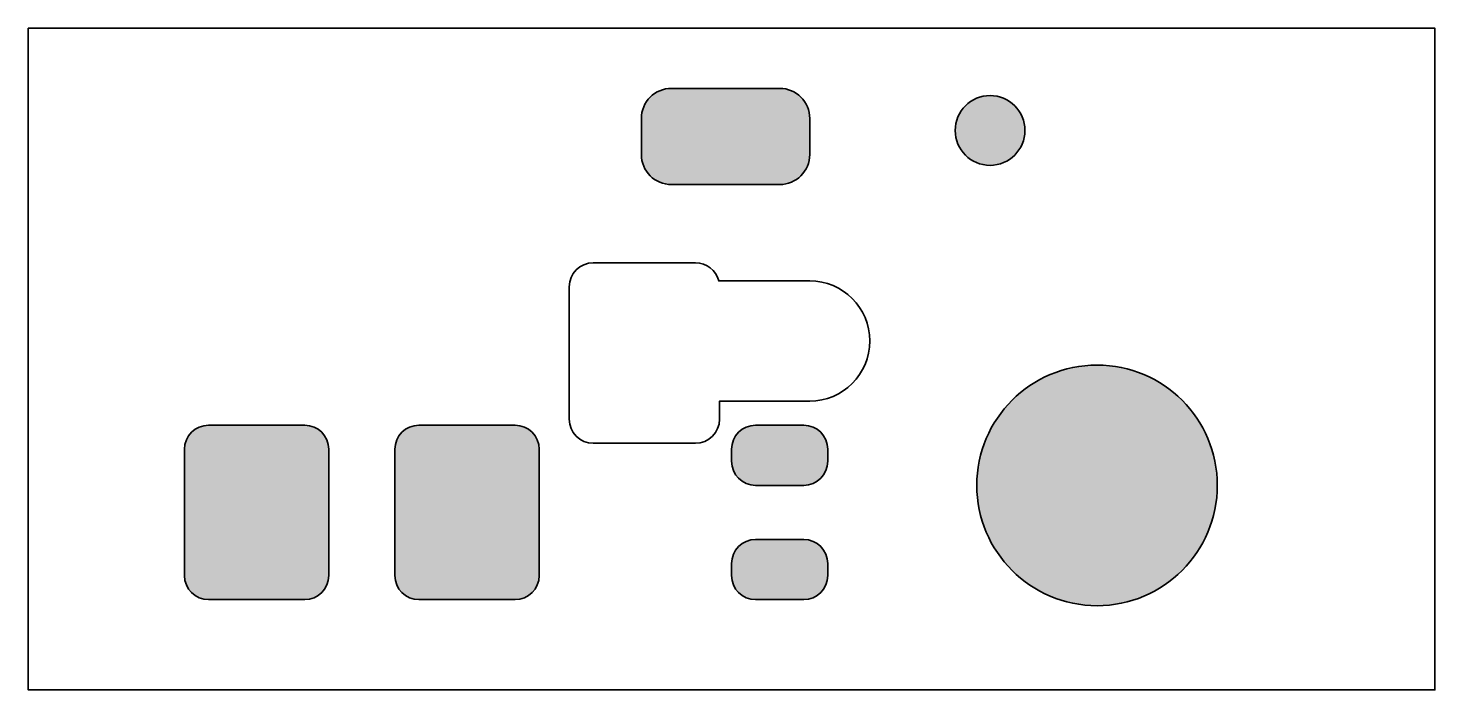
# Model space of a CAD drawing. Header units: inches. Extents: x 51 to 168, y -130 to -75.
import ezdxf

# ---------------------------------------------------------------- set-up
doc = ezdxf.new("R2010")
doc.units = ezdxf.units.IN
doc.header["$MEASUREMENT"] = 0
doc.layers.add('Layer 1', color=7, linetype='Continuous')

msp = doc.modelspace()

# ---------------------------------------------------------------- hatches: boundary and pattern name
at = {"layer": 'Layer 1'}
h = msp.add_hatch(color=7, dxfattribs=at)
h.dxf.hatch_style = 2
edge = h.paths.add_edge_path()
edge.add_spline(control_points=[(113.42, -87.89), (113.42, -87.89), (104.42, -87.89), (104.42, -87.89), (103.03, -87.89), (101.92, -86.77), (101.92, -85.39), (101.92, -85.39), (101.92, -82.39), (101.92, -82.39), (101.92, -81.01), (103.03, -79.89), (104.42, -79.89), (104.42, -79.89), (113.42, -79.89), (113.42, -79.89), (114.8, -79.89), (115.92, -81.01), (115.92, -82.39), (115.92, -82.39), (115.92, -85.39), (115.92, -85.39), (115.92, -86.77), (114.8, -87.89), (113.42, -87.89)], knot_values=[0, 0, 0, 0, 1, 1, 1, 2, 2, 2, 3, 3, 3, 4, 4, 4, 5, 5, 5, 6, 6, 6, 7, 7, 7, 8, 8, 8, 8], degree=3, periodic=1)
h = msp.add_hatch(color=7, dxfattribs=at)
h.dxf.hatch_style = 2
edge = h.paths.add_edge_path()
edge.add_spline(control_points=[(128.02, -83.39), (128.02, -84.99), (129.31, -86.29), (130.92, -86.29), (132.52, -86.29), (133.82, -84.99), (133.82, -83.39), (133.82, -81.79), (132.52, -80.49), (130.92, -80.49), (129.31, -80.49), (128.02, -81.79), (128.02, -83.39)], knot_values=[0, 0, 0, 0, 1, 1, 1, 2, 2, 2, 3, 3, 3, 4, 4, 4, 4], degree=3, periodic=1)
h = msp.add_hatch(color=7, dxfattribs=at)
h.dxf.hatch_style = 2
edge = h.paths.add_edge_path()
edge.add_spline(control_points=[(139.82, -102.89), (139.82, -102.89), (139.82, -102.89), (139.82, -102.89), (134.29, -102.89), (129.82, -107.36), (129.82, -112.89), (129.82, -112.89), (129.82, -112.89), (129.82, -112.89), (129.82, -118.41), (134.29, -122.89), (139.82, -122.89), (139.82, -122.89), (139.82, -122.89), (139.82, -122.89), (145.34, -122.89), (149.82, -118.41), (149.82, -112.89), (149.82, -112.89), (149.82, -112.89), (149.82, -112.89), (149.82, -107.36), (145.34, -102.89), (139.82, -102.89)], knot_values=[0, 0, 0, 0, 1, 1, 1, 2, 2, 2, 3, 3, 3, 4, 4, 4, 5, 5, 5, 6, 6, 6, 7, 7, 7, 8, 8, 8, 8], degree=3, periodic=1)
h = msp.add_hatch(color=7, dxfattribs=at)
h.dxf.hatch_style = 2
edge = h.paths.add_edge_path()
edge.add_spline(control_points=[(65.92, -107.89), (65.92, -107.89), (73.92, -107.89), (73.92, -107.89), (75.02, -107.89), (75.92, -108.78), (75.92, -109.89), (75.92, -109.89), (75.92, -120.39), (75.92, -120.39), (75.92, -121.49), (75.02, -122.39), (73.92, -122.39), (73.92, -122.39), (65.92, -122.39), (65.92, -122.39), (64.81, -122.39), (63.92, -121.49), (63.92, -120.39), (63.92, -120.39), (63.92, -109.89), (63.92, -109.89), (63.92, -108.78), (64.81, -107.89), (65.92, -107.89)], knot_values=[0, 0, 0, 0, 1, 1, 1, 2, 2, 2, 3, 3, 3, 4, 4, 4, 5, 5, 5, 6, 6, 6, 7, 7, 7, 8, 8, 8, 8], degree=3, periodic=1)
h = msp.add_hatch(color=7, dxfattribs=at)
h.dxf.hatch_style = 2
edge = h.paths.add_edge_path()
edge.add_spline(control_points=[(83.42, -107.89), (83.42, -107.89), (91.42, -107.89), (91.42, -107.89), (92.52, -107.89), (93.42, -108.78), (93.42, -109.89), (93.42, -109.89), (93.42, -120.39), (93.42, -120.39), (93.42, -121.49), (92.52, -122.39), (91.42, -122.39), (91.42, -122.39), (83.42, -122.39), (83.42, -122.39), (82.31, -122.39), (81.42, -121.49), (81.42, -120.39), (81.42, -120.39), (81.42, -109.89), (81.42, -109.89), (81.42, -108.78), (82.31, -107.89), (83.42, -107.89)], knot_values=[0, 0, 0, 0, 1, 1, 1, 2, 2, 2, 3, 3, 3, 4, 4, 4, 5, 5, 5, 6, 6, 6, 7, 7, 7, 8, 8, 8, 8], degree=3, periodic=1)
h = msp.add_hatch(color=7, dxfattribs=at)
h.dxf.hatch_style = 2
edge = h.paths.add_edge_path()
edge.add_spline(control_points=[(115.42, -107.89), (115.42, -107.89), (111.42, -107.89), (111.42, -107.89), (110.31, -107.89), (109.42, -108.78), (109.42, -109.89), (109.42, -109.89), (109.42, -110.89), (109.42, -110.89), (109.42, -111.99), (110.31, -112.89), (111.42, -112.89), (111.42, -112.89), (115.42, -112.89), (115.42, -112.89), (116.52, -112.89), (117.42, -111.99), (117.42, -110.89), (117.42, -110.89), (117.42, -109.89), (117.42, -109.89), (117.42, -108.78), (116.52, -107.89), (115.42, -107.89)], knot_values=[0, 0, 0, 0, 1, 1, 1, 2, 2, 2, 3, 3, 3, 4, 4, 4, 5, 5, 5, 6, 6, 6, 7, 7, 7, 8, 8, 8, 8], degree=3, periodic=1)
h = msp.add_hatch(color=7, dxfattribs=at)
h.dxf.hatch_style = 2
edge = h.paths.add_edge_path()
edge.add_spline(control_points=[(115.42, -117.39), (115.42, -117.39), (111.42, -117.39), (111.42, -117.39), (110.31, -117.39), (109.42, -118.28), (109.42, -119.39), (109.42, -119.39), (109.42, -120.39), (109.42, -120.39), (109.42, -121.49), (110.31, -122.39), (111.42, -122.39), (111.42, -122.39), (115.42, -122.39), (115.42, -122.39), (116.52, -122.39), (117.42, -121.49), (117.42, -120.39), (117.42, -120.39), (117.42, -119.39), (117.42, -119.39), (117.42, -118.28), (116.52, -117.39), (115.42, -117.39)], knot_values=[0, 0, 0, 0, 1, 1, 1, 2, 2, 2, 3, 3, 3, 4, 4, 4, 5, 5, 5, 6, 6, 6, 7, 7, 7, 8, 8, 8, 8], degree=3, periodic=1)

# ---------------------------------------------------------------- linework, layer by layer
at = {"layer": 'Layer 1', "color": 250, "lineweight": 35}
msp.add_open_spline([(50.92, -74.89), (50.92, -74.89), (50.92, -129.89), (50.92, -129.89), (50.92, -129.89), (50.92, -129.89), (50.92, -129.89), (50.92, -129.89), (167.92, -129.89), (167.92, -129.89), (167.92, -129.89), (167.92, -129.89), (167.92, -129.89), (167.92, -129.89), (167.92, -74.89), (167.92, -74.89), (167.92, -74.89), (167.92, -74.89), (167.92, -74.89), (167.92, -74.89), (50.92, -74.89), (50.92, -74.89), (50.92, -74.89), (50.92, -74.89), (50.92, -74.89)], degree=3, knots=[0, 0, 0, 0, 1, 1, 1, 2, 2, 2, 3, 3, 3, 4, 4, 4, 5, 5, 5, 6, 6, 6, 7, 7, 7, 8, 8, 8, 8], dxfattribs=at)
at = {"layer": 'Layer 1', "color": 174, "lineweight": 35}
for points, knots in [([(113.42, -87.89), (113.42, -87.89), (104.42, -87.89), (104.42, -87.89), (103.03, -87.89), (101.92, -86.77), (101.92, -85.39), (101.92, -85.39), (101.92, -82.39), (101.92, -82.39), (101.92, -81.01), (103.03, -79.89), (104.42, -79.89), (104.42, -79.89), (113.42, -79.89), (113.42, -79.89), (114.8, -79.89), (115.92, -81.01), (115.92, -82.39), (115.92, -82.39), (115.92, -85.39), (115.92, -85.39), (115.92, -86.77), (114.8, -87.89), (113.42, -87.89)], [0, 0, 0, 0, 1, 1, 1, 2, 2, 2, 3, 3, 3, 4, 4, 4, 5, 5, 5, 6, 6, 6, 7, 7, 7, 8, 8, 8, 8]), ([(120.92, -100.89), (120.92, -103.65), (118.68, -105.89), (115.92, -105.89), (115.92, -105.89), (108.42, -105.89), (108.42, -105.89), (108.42, -105.89), (108.42, -105.89), (108.42, -105.89), (108.42, -105.89), (108.42, -107.39), (108.42, -107.39), (108.42, -108.49), (107.52, -109.39), (106.42, -109.39), (106.42, -109.39), (97.92, -109.39), (97.92, -109.39), (96.81, -109.39), (95.92, -108.49), (95.92, -107.39), (95.92, -107.39), (95.92, -96.39), (95.92, -96.39), (95.92, -95.28), (96.81, -94.39), (97.92, -94.39), (97.92, -94.39), (106.42, -94.39), (106.42, -94.39), (107.35, -94.39), (108.13, -95.02), (108.35, -95.89), (108.35, -95.89), (108.35, -95.89), (108.35, -95.89), (108.35, -95.89), (115.92, -95.89), (115.92, -95.89), (118.68, -95.89), (120.92, -98.13), (120.92, -100.89), (120.92, -100.89), (120.92, -100.89), (120.92, -100.89)], [0, 0, 0, 0, 1, 1, 1, 2, 2, 2, 3, 3, 3, 4, 4, 4, 5, 5, 5, 6, 6, 6, 7, 7, 7, 8, 8, 8, 9, 9, 9, 10, 10, 10, 11, 11, 11, 12, 12, 12, 13, 13, 13, 14, 14, 14, 15, 15, 15, 15]), ([(139.82, -102.89), (139.82, -102.89), (139.82, -102.89), (139.82, -102.89), (134.29, -102.89), (129.82, -107.36), (129.82, -112.89), (129.82, -112.89), (129.82, -112.89), (129.82, -112.89), (129.82, -118.41), (134.29, -122.89), (139.82, -122.89), (139.82, -122.89), (139.82, -122.89), (139.82, -122.89), (145.34, -122.89), (149.82, -118.41), (149.82, -112.89), (149.82, -112.89), (149.82, -112.89), (149.82, -112.89), (149.82, -107.36), (145.34, -102.89), (139.82, -102.89)], [0, 0, 0, 0, 1, 1, 1, 2, 2, 2, 3, 3, 3, 4, 4, 4, 5, 5, 5, 6, 6, 6, 7, 7, 7, 8, 8, 8, 8]), ([(65.92, -107.89), (65.92, -107.89), (73.92, -107.89), (73.92, -107.89), (75.02, -107.89), (75.92, -108.78), (75.92, -109.89), (75.92, -109.89), (75.92, -120.39), (75.92, -120.39), (75.92, -121.49), (75.02, -122.39), (73.92, -122.39), (73.92, -122.39), (65.92, -122.39), (65.92, -122.39), (64.81, -122.39), (63.92, -121.49), (63.92, -120.39), (63.92, -120.39), (63.92, -109.89), (63.92, -109.89), (63.92, -108.78), (64.81, -107.89), (65.92, -107.89)], [0, 0, 0, 0, 1, 1, 1, 2, 2, 2, 3, 3, 3, 4, 4, 4, 5, 5, 5, 6, 6, 6, 7, 7, 7, 8, 8, 8, 8]), ([(83.42, -107.89), (83.42, -107.89), (91.42, -107.89), (91.42, -107.89), (92.52, -107.89), (93.42, -108.78), (93.42, -109.89), (93.42, -109.89), (93.42, -120.39), (93.42, -120.39), (93.42, -121.49), (92.52, -122.39), (91.42, -122.39), (91.42, -122.39), (83.42, -122.39), (83.42, -122.39), (82.31, -122.39), (81.42, -121.49), (81.42, -120.39), (81.42, -120.39), (81.42, -109.89), (81.42, -109.89), (81.42, -108.78), (82.31, -107.89), (83.42, -107.89)], [0, 0, 0, 0, 1, 1, 1, 2, 2, 2, 3, 3, 3, 4, 4, 4, 5, 5, 5, 6, 6, 6, 7, 7, 7, 8, 8, 8, 8]), ([(115.42, -107.89), (115.42, -107.89), (111.42, -107.89), (111.42, -107.89), (110.31, -107.89), (109.42, -108.78), (109.42, -109.89), (109.42, -109.89), (109.42, -110.89), (109.42, -110.89), (109.42, -111.99), (110.31, -112.89), (111.42, -112.89), (111.42, -112.89), (115.42, -112.89), (115.42, -112.89), (116.52, -112.89), (117.42, -111.99), (117.42, -110.89), (117.42, -110.89), (117.42, -109.89), (117.42, -109.89), (117.42, -108.78), (116.52, -107.89), (115.42, -107.89)], [0, 0, 0, 0, 1, 1, 1, 2, 2, 2, 3, 3, 3, 4, 4, 4, 5, 5, 5, 6, 6, 6, 7, 7, 7, 8, 8, 8, 8]), ([(115.42, -117.39), (115.42, -117.39), (111.42, -117.39), (111.42, -117.39), (110.31, -117.39), (109.42, -118.28), (109.42, -119.39), (109.42, -119.39), (109.42, -120.39), (109.42, -120.39), (109.42, -121.49), (110.31, -122.39), (111.42, -122.39), (111.42, -122.39), (115.42, -122.39), (115.42, -122.39), (116.52, -122.39), (117.42, -121.49), (117.42, -120.39), (117.42, -120.39), (117.42, -119.39), (117.42, -119.39), (117.42, -118.28), (116.52, -117.39), (115.42, -117.39)], [0, 0, 0, 0, 1, 1, 1, 2, 2, 2, 3, 3, 3, 4, 4, 4, 5, 5, 5, 6, 6, 6, 7, 7, 7, 8, 8, 8, 8])]:
    msp.add_open_spline(points, degree=3, knots=knots, dxfattribs=at)
at = {"layer": 'Layer 1', "color": 1, "lineweight": 35}
msp.add_open_spline([(128.02, -83.39), (128.02, -84.99), (129.31, -86.29), (130.92, -86.29), (132.52, -86.29), (133.82, -84.99), (133.82, -83.39), (133.82, -81.79), (132.52, -80.49), (130.92, -80.49), (129.31, -80.49), (128.02, -81.79), (128.02, -83.39)], degree=3, knots=[0, 0, 0, 0, 1, 1, 1, 2, 2, 2, 3, 3, 3, 4, 4, 4, 4], dxfattribs=at)

doc.saveas('drawing.dxf')
